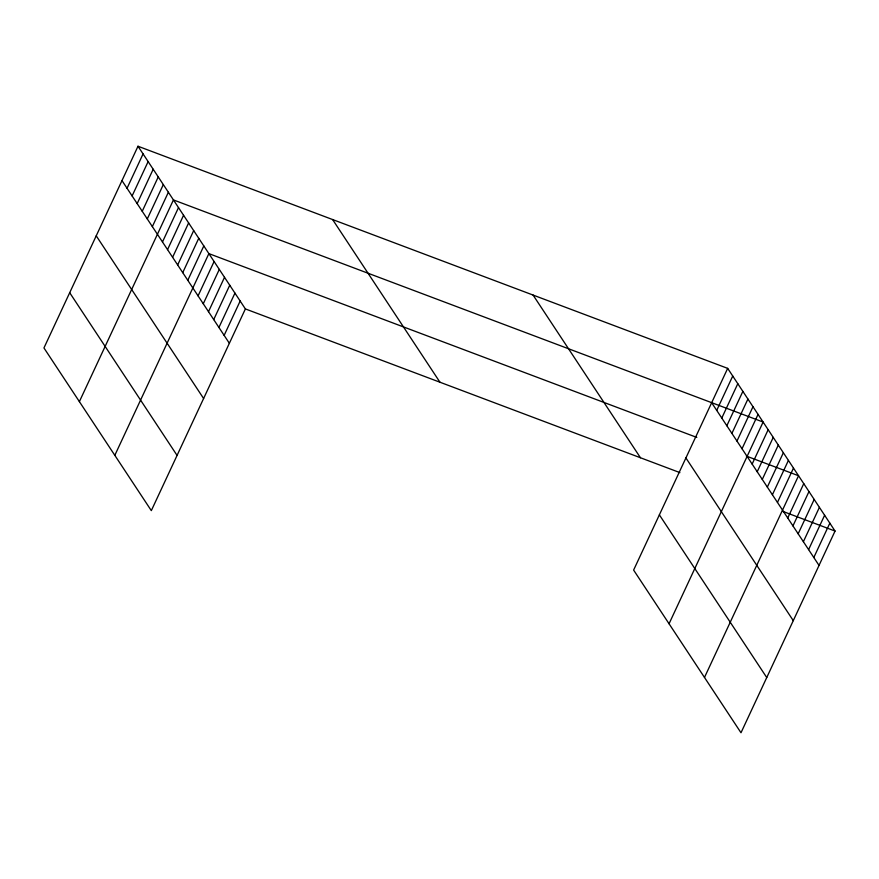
<?xml version="1.0" encoding="UTF-8"?>
<svg xmlns="http://www.w3.org/2000/svg" width="879" height="879" viewBox="0 0 879 879"><rect width="100%" height="100%" fill="white"/><g stroke="black" fill="none" stroke-linecap="round" stroke-linejoin="round"><path stroke-width="1.32" d="M138.003 146.244L43.95 347.941L151.32 510.633L245.384 308.925L138.003 146.244L727.68 368.367L835.05 531.059L740.997 732.756L633.616 570.075L727.68 368.367M127.048 188.271L143.068 153.913M132.114 195.94L148.133 161.582M137.168 203.609L153.188 169.251M142.233 211.279L158.253 176.921M147.298 218.948L163.318 184.59M152.353 226.617L168.372 192.259M79.385 401.626L173.438 199.929L763.115 422.052L669.051 623.76M162.483 241.956L178.503 207.598M167.537 249.625L183.568 215.267M172.603 257.294L188.622 222.936M177.668 264.964L193.688 230.606M182.733 272.633L198.753 238.275M187.787 280.302L203.807 245.944M114.819 455.322L208.872 253.613L696.794 437.412M198.072 295.871L214.091 261.513M203.28 303.771L219.3 269.413M208.499 311.682L224.519 277.325M213.718 319.582L229.738 285.225M218.926 327.482L234.946 293.125M224.145 335.382L240.165 301.025M716.715 410.394L732.734 376.036M721.78 418.063L737.8 383.705M726.845 425.733L742.865 391.375M731.899 433.402L747.919 399.044M736.965 441.071L752.984 406.713M742.03 448.74L758.05 414.383M752.149 464.079L768.169 429.721M757.215 471.748L773.234 437.39M762.28 479.418L778.3 445.06M767.334 487.087L783.354 452.729M772.399 494.756L788.419 460.398M777.465 502.425L793.484 468.067M704.486 677.445L798.539 475.737L746.403 456.102M787.738 518.006L803.758 483.648M792.957 525.906L808.977 491.548M798.165 533.806L814.185 499.448M803.384 541.706L819.404 507.348M808.603 549.606L824.623 515.248M813.811 557.517L829.831 523.159M245.384 308.925L679.885 472.605M782.903 511.413L835.05 531.059M711.66 402.725L819.03 565.417M685.906 457.948L793.276 620.64M533.081 295.069L640.461 457.75M659.371 514.852L766.741 677.533M332.603 219.541L439.972 382.233M121.983 180.602L229.364 343.282M96.229 235.825L203.609 398.506M69.705 292.718L177.075 455.41"/></g></svg>
